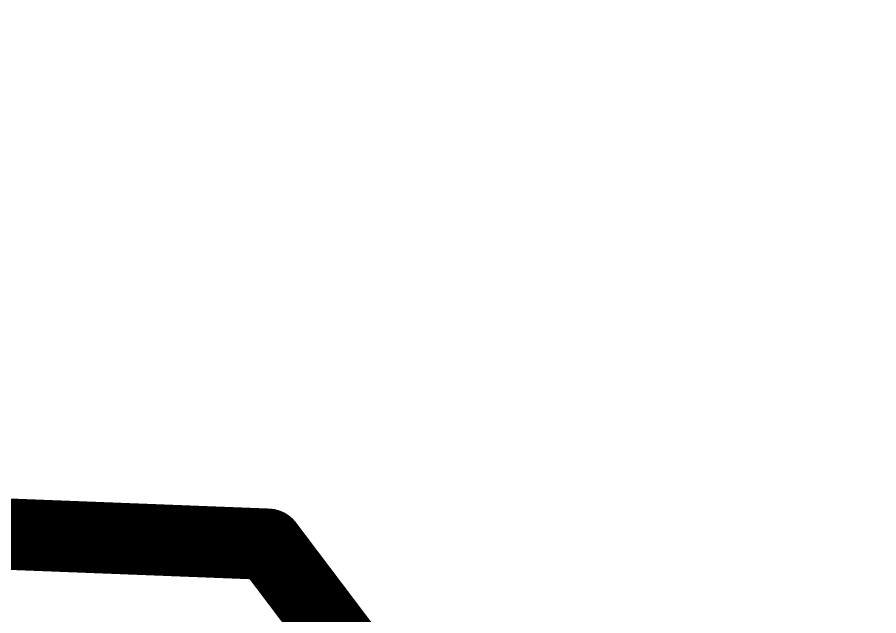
# Model space of a CAD drawing. Header units: millimetres. Extents: x 3.95 to 7.61, y 3.46 to 7.15.
# Drawn here: x 5.2227 to 5.4641, y 4.9382 to 5.1058 of the extents above; entities that cross this region are included whole.
import ezdxf

# ---------------------------------------------------------------- set-up
doc = ezdxf.new("R2010")
doc.units = ezdxf.units.MM
doc.header["$MEASUREMENT"] = 0
doc.layers.add('Mechanical1', color=6, linetype='Continuous')
doc.layers.add('TopOverlay', color=2, linetype='Continuous')

msp = doc.modelspace()

# ---------------------------------------------------------------- linework, layer by layer
at = {"layer": 'Mechanical1', "const_width": 0.01}
msp.add_lwpolyline([(5.78087, 3.46974, -0.414214), (3.95973, 5.29087)], format="xyb", dxfattribs=at)
at = {"layer": 'TopOverlay', "const_width": 0.02}
for points in [[(5.2929, 5.62349, -3.242415), (5.2929, 4.95824)], [(5.2929, 4.95824, -0.221527), (4.64193, 5.25389)]]:
    msp.add_lwpolyline(points, format="xyb", dxfattribs=at)
at = {"layer": 'TopOverlay', "const_width": 0.01}
msp.add_lwpolyline([(5.2879, 4.95824, 1), (5.2979, 4.95824, 1)], format="xyb", close=True, dxfattribs=at)
msp.add_lwpolyline([(5.2879, 4.95824, 1), (5.2979, 4.95824, 1)], format="xyb", close=True, dxfattribs=at)

doc.saveas('drawing.dxf')
